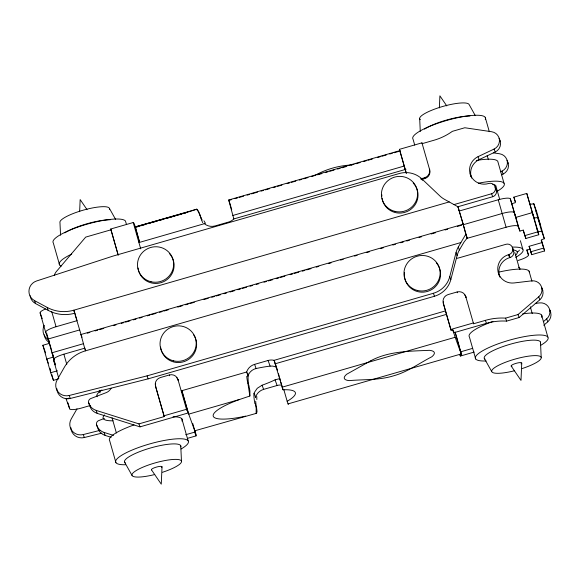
<?xml version="1.0" encoding="UTF-8"?>
<svg xmlns="http://www.w3.org/2000/svg" width="580" height="580" viewBox="0 0 580 580"><rect width="100%" height="100%" fill="white"/><g stroke="black" fill="none" stroke-linecap="round" stroke-linejoin="round"><path stroke-width="0.87" d="M139.475 242.396L135.299 226.896L196.816 209.177L198.404 211.018L199.875 214.716M79.634 211.678L80.163 199.593L87.051 209.677M162.023 466.9L161.269 484.162L151.431 469.764M439.364 107.916L439.894 95.838L446.774 105.915M521.746 363.138L520.992 380.408L511.161 366.002M188.246 412.655L188.732 414.127L239.649 399.439L249.864 396.024L249.929 390.927L248.95 385.939M188.732 414.127L194.742 430.802L256.128 413.409L256.193 408.363L255.222 403.368M69.208 395.48L147.073 375.869L433.398 293.277A23.403 22.845 -19.8 0 0 449.739 276.675L456.025 252.605A23.403 22.845 -19.8 0 1 458.301 247.022L465.798 234.255L463.173 224.235L80.99 334.5L85.369 350.864A35.105 34.271 -19.8 0 0 64.271 367.394L57.123 379.951A10.969 10.708 -19.8 0 0 69.208 395.48L70.281 398.46L148.147 378.849L434.471 296.257A23.403 22.845 -19.8 0 0 450.812 279.654L457.098 255.584A23.403 22.845 -19.8 0 1 459.375 250.002L464.123 241.918L466.936 238.387L506.086 227.244A11.701 2.53 -15.9 0 1 518.187 226.381L519.876 231.087L523.247 230.115L525.842 238.467L538.769 234.74L537.211 229.245L537.979 231.391A3.509 0.761 -15.9 0 0 541.611 231.13L544.352 238.757A3.509 0.761 -15.9 0 0 541.241 240.446L544.605 250.944L531.679 254.671L529.083 246.319L542.01 242.592M400.019 150.575L228.694 199.999L233.827 218.943A11.701 11.426 -19.8 0 1 228.629 222.038L215.137 225.924A11.701 11.426 -19.8 0 1 204.341 223.692L138.975 242.542M77.002 408.827L71.188 419.028A10.969 10.708 -19.8 0 0 83.281 434.558L84.354 437.537L101.848 433.129M188.427 211.954L196.816 209.177M464.457 294.611A7.018 6.851 -19.8 0 1 466.045 297.395L465.762 296.612A7.018 6.851 -19.8 0 0 457.141 291.965L448.144 294.553A7.018 6.851 -19.8 0 0 443.279 303.094L450.798 329.462L473.28 322.98L473.563 323.763L485.366 320.363A58.508 57.115 -19.8 0 1 505.579 318.13L518.027 314.541L538.74 296.829A9.36 9.142 -19.8 0 0 531.686 280.858L514.068 282.953A14.805 14.449 -19.8 0 1 498.017 271.505A14.805 14.449 -19.8 0 1 508.551 254.671L508.943 254.555A5.263 5.14 -19.8 0 0 512.597 248.153L512.488 247.769A5.263 5.14 -19.8 0 0 506.021 244.281L459.817 257.607A35.105 34.271 -19.8 0 1 456.46 258.404M450.798 329.462L451.08 330.252L452.704 329.781L453.777 332.76L486.439 323.336A58.508 57.115 -19.8 0 1 506.652 321.11L519.1 317.521L539.806 299.802A9.36 9.142 -19.8 0 0 541.684 288.006M543.329 321.726L546.672 318.869A9.36 9.142 -19.8 0 0 539.617 302.898L535.217 303.42M543.736 325.271L547.745 321.849A9.36 9.142 -19.8 0 0 549.622 310.046M315.078 175.363C326.236 169.128 338.938 165.539 351.712 164.974M457.605 206.835L492.688 196.721A5.263 5.14 -19.8 0 0 496.335 190.312L495.153 186.956A5.263 5.14 -19.8 0 0 488.686 183.469L488.295 183.584A14.805 14.449 -19.8 0 1 470.489 174.921A14.805 14.449 -19.8 0 1 478.072 156.651L494.116 149.038A9.36 9.142 -19.8 0 0 491.688 131.74L464.79 127.752L452.342 131.348A58.508 57.115 -19.8 0 1 434.028 140.229L422.226 143.637L421.943 142.847L399.453 149.335L406.247 173.152M471.62 178.067A14.805 14.449 -19.8 0 1 479.145 159.631L495.189 152.018A9.36 9.142 -19.8 0 0 499.423 139.272M500.446 171.84L502.048 171.078A9.36 9.142 -19.8 0 0 499.619 153.78L493.348 152.852M501.519 174.819L503.121 174.058A9.36 9.142 -19.8 0 0 507.362 161.312M255.628 397.51L254.243 393.211L254.772 391.855L257.274 388.281L262.102 385.214A42.71 9.222 -15.9 0 0 275.058 379.849L279.806 378.588M104.356 418.426L98.716 420.594A3.509 3.429 -19.8 0 0 96.57 424.763L97.643 427.743A11.701 11.426 -19.8 0 0 105.161 435.413L111.157 437.298M186.419 212.657L187.753 212.186M118.226 255.316L110.729 229.013L133.212 222.531L133.494 223.314L134.002 223.169L135.067 226.149L139.483 241.643M118.023 254.41L111.012 229.803L85.702 237.104L56.528 271.353A11.701 11.426 -19.8 0 0 54.331 275.261M136.365 227.092L138.953 226.345M140.679 225.845L144.993 224.605M148.444 223.605L151.032 222.858M152.757 222.365L157.071 221.118M160.529 220.124L163.118 219.378M166.569 218.377L169.157 217.631M170.882 217.137L175.196 215.89M178.647 214.897L181.235 214.15M182.968 213.65L185.556 212.904M228.694 199.999L228.861 200.412L231.471 199.658M234.951 198.657L237.554 197.903M239.293 197.403L243.643 196.149M247.124 195.141L249.733 194.394M251.474 193.887L257.556 192.132M261.036 191.132L263.646 190.378M265.386 189.877L269.736 188.623M273.216 187.615L275.819 186.869M277.559 186.361L281.909 185.107M287.129 183.606L289.739 182.852M291.479 182.352L295.822 181.098M299.302 180.09L301.912 179.343M303.652 178.836L308.002 177.582M311.474 176.581L314.084 175.827M317.564 174.826L321.914 173.572M325.394 172.565L328.005 171.818M329.737 171.31L334.087 170.056M337.567 169.055L340.177 168.301M341.917 167.801L346.267 166.547M351.48 165.039L354.09 164.292M355.83 163.785L360.18 162.53M363.66 161.53L366.27 160.776M368.003 160.276L372.353 159.022M377.573 157.513L380.183 156.767M381.923 156.259L386.265 155.005M389.745 154.004L392.355 153.25M394.096 152.75L398.446 151.496M232.841 215.47L404.274 166.018M233.827 218.943L406.022 169.273M420.5 178.937L424.589 177.756A7.018 6.851 -19.8 0 0 429.454 169.222L429.736 170.005A7.018 6.851 -19.8 0 1 424.872 178.546L421.602 179.488M449.261 201.905L73.783 310.206A35.105 34.271 -19.8 0 1 47.183 307.429L34.503 300.599A10.969 10.708 -19.8 0 1 36.576 280.981L112.941 256.106L399.265 173.522A23.403 22.845 -19.8 0 1 421.87 178.887L439.879 195.953A23.403 22.845 -19.8 0 0 444.751 199.476L457.968 206.792L467.299 238.431M453.966 204.595L491.615 193.742A5.263 5.14 -19.8 0 0 495.262 187.34L495.153 186.956M54.186 360.499L48.067 339.039L45.668 332.354A11.701 2.53 -15.9 0 1 56.05 326.736L77.053 320.675M459.469 210.96L498.256 199.774A11.701 2.53 -15.9 0 1 510.357 198.911L519.876 231.087M512.046 203.616L515.424 202.645L513.858 197.149L526.785 193.423L537.979 231.391M48.067 339.039L79.475 329.984M58.5 378.899L53.44 380.357L50.692 372.73L42.869 345.267L49.612 343.317L49.22 342.236M87.261 333.188L89.871 332.434M95.091 330.926L97.708 330.172M99.448 329.672L103.798 328.411M113.375 325.648L115.993 324.894M121.213 323.394L123.823 322.639M125.57 322.132L129.92 320.878M133.4 319.877L136.017 319.123M139.497 318.115L142.107 317.361M147.334 315.853L149.944 315.099M151.684 314.599L156.042 313.345M159.522 312.337L162.132 311.59M163.879 311.083L168.229 309.829M177.806 307.067L182.163 305.812M185.643 304.805L188.254 304.05M189.993 303.55L194.351 302.296M203.928 299.534L208.278 298.279M211.765 297.272L214.375 296.518M216.115 296.017L220.472 294.763M223.952 293.755L226.562 293.001M230.05 292.001L234.4 290.739M237.887 289.739L240.497 288.985M242.237 288.485L246.587 287.223M250.074 286.223L252.684 285.469M256.164 284.461L258.781 283.714M264.001 282.206L266.619 281.452M268.359 280.945L272.709 279.69M276.196 278.69L278.806 277.936M280.546 277.436L284.896 276.174M290.123 274.666L292.733 273.919M294.473 273.412L298.83 272.158M302.31 271.157L304.928 270.403M306.668 269.896L311.018 268.642M316.245 267.133L318.855 266.38M328.432 263.617L331.042 262.863M340.619 260.101L343.237 259.347M354.554 256.084L357.164 255.331M366.741 252.568L369.351 251.814M380.676 248.552L383.286 247.798M392.863 245.036L395.473 244.281M400.7 242.774L403.31 242.019M406.79 241.019L409.408 240.265M418.985 237.503L421.595 236.749M431.172 233.987L435.522 232.732M445.099 229.97L447.716 229.216M457.294 226.454L461.644 225.192M463.173 224.235L463.384 224.692L502.171 213.505A11.701 2.53 -15.9 0 1 514.272 212.65L515.961 217.355L532.266 212.65L534.064 217.652A3.509 0.761 -15.9 0 0 537.696 217.399L540.437 225.025M83.382 343.715L51.983 352.778L53.527 357.055L46.777 358.998L48.307 363.232M58.797 378.435L53.49 359.825A11.701 2.53 -15.9 0 1 63.88 354.199L84.883 348.138L85.021 348.623M85.369 350.864L460.846 242.556M523.247 230.115L524.813 235.611L537.74 231.877L538.769 234.74M50.692 372.73L57.442 370.787M531.679 254.671L530.113 249.175L526.741 250.147L528.438 254.859A11.701 2.53 -15.9 0 1 518.049 260.478M499.873 277.11A14.805 14.449 -19.8 0 1 509.624 257.65L510.016 257.535A5.263 5.14 -19.8 0 0 513.67 251.133L512.488 247.769M530.649 251.814L543.576 248.081M68.708 398.206L66.12 398.953L69.68 408.835A11.701 2.53 -15.9 0 0 81.773 407.972L90.386 405.485M176.675 377.623A7.018 6.851 -19.8 0 1 178.263 380.4L177.98 379.617A7.018 6.851 -19.8 0 0 169.36 374.97L160.363 377.565A7.018 6.851 -19.8 0 0 155.498 386.099L164.242 416.585L138.939 423.886L96.157 410.393A11.701 11.426 -19.8 0 1 88.639 402.723A3.509 3.429 -19.8 0 1 90.784 398.547L106.089 392.682A9.36 9.142 -19.8 0 0 111.121 388.201M181.25 390.869L246.616 372.019A11.701 11.426 -19.8 0 1 254.591 364.363L268.083 360.477A11.701 11.426 -19.8 0 1 274.123 360.325L445.447 310.909M276.558 367.089L272.752 366.103L270.113 366.118A42.71 9.222 -15.9 0 0 256.099 368.539C252.358 369.344 249.175 372.208 247.993 375.847L246.616 372.019L246.616 372.49M288.188 403.673L288.267 404.289L287.165 401.28A42.71 9.222 -15.9 0 0 283.033 389.789L275.116 363.798L446.549 314.353M163.959 415.802L186.448 409.313L186.731 410.103L187.231 409.951L188.304 412.931L140.012 426.865L97.23 413.373A11.701 11.426 -19.8 0 1 89.711 405.703L88.639 402.723M255.62 397.039A11.701 11.426 -19.8 0 1 263.603 389.383L277.095 385.497A11.701 11.426 -19.8 0 1 280.72 385.033M282.098 387.193L455.155 337.277L461.346 354.242M454.959 331.883L460.643 351.821L472.678 348.348M288.101 403.876L461.165 353.959M185.68 434.732L195.17 431.998L196.243 434.971L195.736 435.123L196.018 435.906L187.369 438.4M460.643 351.821L461.716 354.8L460.085 355.272L460.368 356.055L474.201 352.067M135.423 227.128L187.557 212.2M135.321 226.911L187.557 212.2M83.281 434.558L99.905 430.375M256.128 413.409L256.635 413.228L257.034 411.445L256.476 407.051M96.57 424.763A11.701 11.426 -19.8 0 0 104.096 432.434L113.506 435.399M30.102 295.684A10.969 10.708 -19.8 0 0 35.576 303.579L48.256 310.409A35.105 34.271 -19.8 0 0 74.856 313.185L75.081 313.976M458.36 209.851L459.309 210.7M196.671 209.38L197.794 210.924M461.303 354.315L458.026 341.852M198.143 211.454L198.483 211.997M204.095 223.286L204.341 223.692M475.288 115.594L469.162 104.632A25.738 5.561 -15.9 0 0 440.611 107.097A25.738 5.561 -15.9 0 0 420.304 119.632M484.278 358.295L491.724 371.606M109.431 208.394L115.565 219.356M124.555 462.057L132.001 475.368M198.81 212.541L201.209 218.421M80.99 334.5L81.997 337.27M194.742 430.802L194.938 431.245L194.88 430.838M530.149 203.921A3.509 0.761 -15.9 0 0 533.781 203.66L536.522 211.287L544.352 238.757M499.148 138.207L500.221 141.186M507.087 160.247L508.16 163.226M513.858 197.149L514.627 199.295M494.116 149.038L495.189 152.018M502.048 171.078L503.121 174.058M529.083 246.319L530.113 249.175M524.813 235.611L525.842 238.467M541.662 287.361L542.735 290.341M549.593 309.401L550.666 312.381M538.74 296.829L539.806 299.802M546.672 318.869L547.745 321.849M512.597 248.153L513.67 251.133M491.615 193.742L492.688 196.721M478.072 156.651L479.145 159.631M508.943 254.555L510.016 257.535M508.551 254.671L509.624 257.65M470.112 173.782L471.185 176.762M518.027 314.541L519.1 317.521M498.292 272.673L499.365 275.645M505.579 318.13L506.652 321.11M485.366 320.363L486.439 323.336M458.301 247.022L459.375 250.002M456.025 252.605L457.098 255.584M424.589 177.756L424.872 178.546M421.87 178.887L422.407 180.38M457.141 291.965L457.424 292.748M449.739 276.675L450.812 279.654M399.453 149.335L406.334 173.268M455.119 332.449L456.192 335.428M443.279 303.094L451.08 330.252M433.398 293.277L434.471 296.257M228.861 200.412L229.325 201.71M276.327 366.437L274.123 360.325L275.116 363.798M268.083 360.477L270.113 366.118M275.058 379.849L277.095 385.497M254.591 364.363L256.099 368.539M262.102 385.214L263.603 389.383M169.36 374.97L169.643 375.753M110.729 229.013L111.012 229.803M155.498 386.099L164.242 416.585M147.073 375.869L148.147 378.849M138.939 423.886L140.012 426.865M74.856 313.185L73.783 310.206L81.164 334.943M99.18 390.318L100.065 392.776M96.157 410.393L97.23 413.373M104.096 432.434L105.161 435.413M47.183 307.429L48.256 310.409M45.494 309.002A11.701 2.53 -15.9 0 0 40.122 312.895L42.195 318.659M34.503 300.599L35.576 303.579M48.843 340.424L49.648 342.657A10.969 10.708 -19.8 0 1 44.174 334.762M53.49 359.825L55.296 364.842M42.869 345.267L45.61 352.887M463.384 224.692L457.968 206.792M455.155 337.277L452.733 329.512M465.798 234.255L467.175 238.307M76.915 320.189L76.408 318.521M76.205 317.84L75.313 314.773M181.75 390.724L188.304 412.931M533.781 203.66L541.611 231.13M541.51 240.076L544.605 250.944M526.785 193.423L537.74 231.877M514.888 200.013L515.33 201.579M526.966 249.704L528.438 254.859M510.357 198.911L518.187 226.381M485.221 117.319L489.317 131.689M504.013 183.244L497.749 161.269A37.816 8.163 -15.9 0 0 476.274 160.471M520.39 240.714L522.798 249.168M529.062 271.143L531.954 281.286M541.589 315.092L547.853 337.067M487.178 155.462L488.382 159.688M499.706 199.411L496.088 186.731A29.254 6.315 -15.9 0 0 492.717 184.338M514.88 252.655L519.695 269.562M530.294 306.748L532.222 313.505M496.335 190.312L496.226 189.928A5.263 5.14 -19.8 0 0 495.037 187.847M498.256 199.774L506.086 227.244M421.943 142.847L429.736 170.005M465.762 296.612L473.563 323.763M414.722 145.087L413.033 139.171A37.816 8.163 -15.9 0 1 448.92 119.828A37.816 8.163 -15.9 0 1 485.279 119.516M475.665 358.918L469.401 336.944A37.816 8.163 -15.9 0 1 492.964 321.45M456.438 336.291L457.816 341.12M459.882 354.351L460.368 356.055M283.808 389.513L287.165 401.28M229.796 203.007L231.71 209.728M276.798 367.93L277.515 370.453M278.48 373.817L279.197 376.34M279.676 378.015L280.394 380.538M280.872 382.22L283.033 389.789M192.727 423.414L195.17 431.998M194.568 430.817L196.018 435.906M194.546 430.94L195.496 434.282M181.924 390.528L187.833 411.271M133.212 222.531L140.708 248.835M177.98 379.617L186.731 410.103M126.462 224.46L125.497 221.082A37.816 8.163 -15.9 0 0 84.441 224.953A37.816 8.163 -15.9 0 0 53.309 242.933L59.566 264.908M181.866 418.854L188.123 440.829M112.056 417.781L116.391 432.992M115.935 462.68L109.671 440.706A37.816 8.163 -15.9 0 1 134.053 424.923M51.707 311.504L56.05 326.736M63.88 354.199L66.772 364.356M67.99 402.911L69.68 408.835M49.858 344.179L51.816 351.045M52.301 352.763L54.259 359.629M46.567 332.927L48.981 341.388M54.679 362.217L55.412 364.791M40.122 312.895L45.668 332.354M50.018 368.344L50.75 370.917M51.729 374.346L53.44 380.357M85.478 350.4L85.224 349.435M247.914 383.278L249.864 396.024M540.487 342.084L541.183 357.338M419.702 118.9L420.275 131.464M180.764 445.846L181.46 461.1M60.552 235.226L59.972 222.662A25.738 5.561 -15.9 0 1 84.76 209.743A25.738 5.561 -15.9 0 1 109.424 209.3M519.39 250.118A3.509 3.429 -19.8 0 1 517.215 251.887M512.858 249.922A31.595 6.822 -15.9 0 1 515.533 255.265M436.276 262.733A18.139 17.704 -19.8 0 1 430.005 290.464A18.139 17.704 -19.8 0 1 404.615 277.421M404.514 276.732A18.139 17.704 -19.8 0 1 404.528 272.556M193.618 334.754A18.139 17.704 -19.8 0 1 184.752 361.376A18.139 17.704 -19.8 0 1 160.58 347.094M84.354 437.537A10.969 10.708 -19.8 0 1 70.854 427.598M70.281 398.46A10.969 10.708 -19.8 0 1 56.782 388.52M64.779 232.87A29.254 6.315 -15.9 0 1 110.251 219.748M424.502 129.108A29.254 6.315 -15.9 0 1 469.974 115.993M478.406 183.215A37.816 8.163 -15.9 0 1 496.951 191.436M245.659 416.121A42.71 9.222 -15.9 0 1 213.266 416.251A42.71 9.222 -15.9 0 1 239.649 399.439M254.874 403.448A53.65 52.352 -24.7 0 1 253.83 393.218M248.827 385.961A53.73 52.468 -14.8 0 1 248.073 375.847M247.863 383.344A19.256 7.301 84.8 0 1 246.746 376.311M247.899 376.239A19.995 6.989 85.4 0 1 247.74 372.94M256.44 407.189A19.256 4.712 -87.2 0 1 255.693 401.229M256.831 399.54A19.995 4.256 -87.5 0 1 256.795 396.589M97.643 427.743A3.509 3.429 -19.8 0 1 97.571 426.227M518.629 267.184A5.263 5.14 -19.8 0 1 520.137 269.055M155.781 386.889A7.018 6.851 -19.8 0 1 155.665 383.685M443.562 303.876A7.018 6.851 -19.8 0 1 443.309 301.745M89.711 405.703A3.509 3.429 -19.8 0 1 89.632 404.188M512.365 248.661A5.263 5.14 -19.8 0 1 513.561 250.749M61.233 266.075A37.816 8.163 -15.9 0 1 71.695 254.091M413.264 183.113A18.139 17.704 -19.8 0 1 407.784 211.207A18.139 17.704 -19.8 0 1 382.068 198.309M381.865 196.236A18.139 17.704 -19.8 0 1 381.865 194.837M169.324 253.475A18.139 17.704 -19.8 0 1 163.516 281.72A18.139 17.704 -19.8 0 1 138.033 267.982M536 211.446A3.509 0.761 -15.9 0 1 536.522 211.287M48.575 339.677A10.969 10.708 -19.8 0 1 44.297 325.329M151.561 469.916A5.51 1.189 -15.9 0 1 157.158 466.885A5.51 1.189 -15.9 0 1 161.631 467.386M154.722 474.527A25.738 5.561 -15.9 0 1 134.959 471.359A25.738 5.561 -15.9 0 1 176.443 459.396A25.738 5.561 -15.9 0 1 162.458 472.294M125.237 462.891A29.254 6.315 -15.9 0 1 150.51 447.992A29.254 6.315 -15.9 0 1 180.75 446.875M511.923 366.342A5.51 1.189 -15.9 0 1 513.017 364.465A5.51 1.189 -15.9 0 1 519.912 362.601A5.51 1.189 -15.9 0 1 520.978 363.899M514.453 370.765A25.738 5.561 -15.9 0 1 494.689 367.604A25.738 5.561 -15.9 0 1 536.166 355.634A25.738 5.561 -15.9 0 1 522.188 368.532M484.96 359.129A29.254 6.315 -15.9 0 1 510.24 344.23A29.254 6.315 -15.9 0 1 540.48 343.113M512.321 247.131A37.816 8.163 -15.9 0 1 515.736 257.353M522.689 313.889A37.816 8.163 -15.9 0 1 541.648 317.289M486.141 360.956A37.816 8.163 -15.9 0 1 484.757 349.61A37.816 8.163 -15.9 0 1 535.014 335.175A37.816 8.163 -15.9 0 1 540.792 345.252M498.372 272.223A37.816 8.163 -15.9 0 1 529.373 272.535M202.21 220.095A19.256 5.22 54.9 0 1 199.781 214.636M205.53 223.401A19.995 4.785 55.2 0 1 203.971 220.813M202.695 222.626A53.73 52.461 -14.8 0 1 202.427 222.046M202.166 221.458A53.73 52.461 -14.8 0 1 201.905 220.879M201.659 220.291A53.73 52.461 -14.8 0 1 201.419 219.697M201.188 219.102A53.73 52.461 -14.8 0 1 200.963 218.508M173.028 416.774A37.816 8.163 -15.9 0 1 181.917 421.051M125.577 464.739A37.816 8.163 -15.9 0 1 125.57 453.089A37.816 8.163 -15.9 0 1 175.595 438.908A37.816 8.163 -15.9 0 1 181.061 449.014M97.15 396.756A37.816 8.163 -15.9 0 1 101.928 389.97M113.049 420.79A37.816 8.163 -15.9 0 1 104.516 414.917M370.917 360.688L346.789 374.187A35.105 7.584 -15.9 0 0 349.109 380.625C363.993 379.298 379.32 380.328 393.755 375.76C407.58 371.976 419.224 363.225 431.825 356.765A35.105 7.584 -15.9 0 0 429.504 350.327C409.748 351.212 388.875 351.089 370.917 360.688M417.549 290.5A18.139 17.704 -19.8 0 0 439.48 268.214A18.139 17.704 -19.8 0 0 409.139 261A18.139 17.704 -19.8 0 0 417.549 290.5M173.608 360.861A18.139 17.704 -19.8 0 0 195.54 338.575A18.139 17.704 -19.8 0 0 165.198 331.368A18.139 17.704 -19.8 0 0 173.608 360.861M395.002 211.395A18.139 17.704 -19.8 0 0 416.933 189.102A18.139 17.704 -19.8 0 0 386.592 181.895A18.139 17.704 -19.8 0 0 395.002 211.395M151.061 281.757A18.139 17.704 -19.8 0 0 172.992 259.47A18.139 17.704 -19.8 0 0 142.658 252.256A18.139 17.704 -19.8 0 0 151.061 281.757"/></g></svg>
